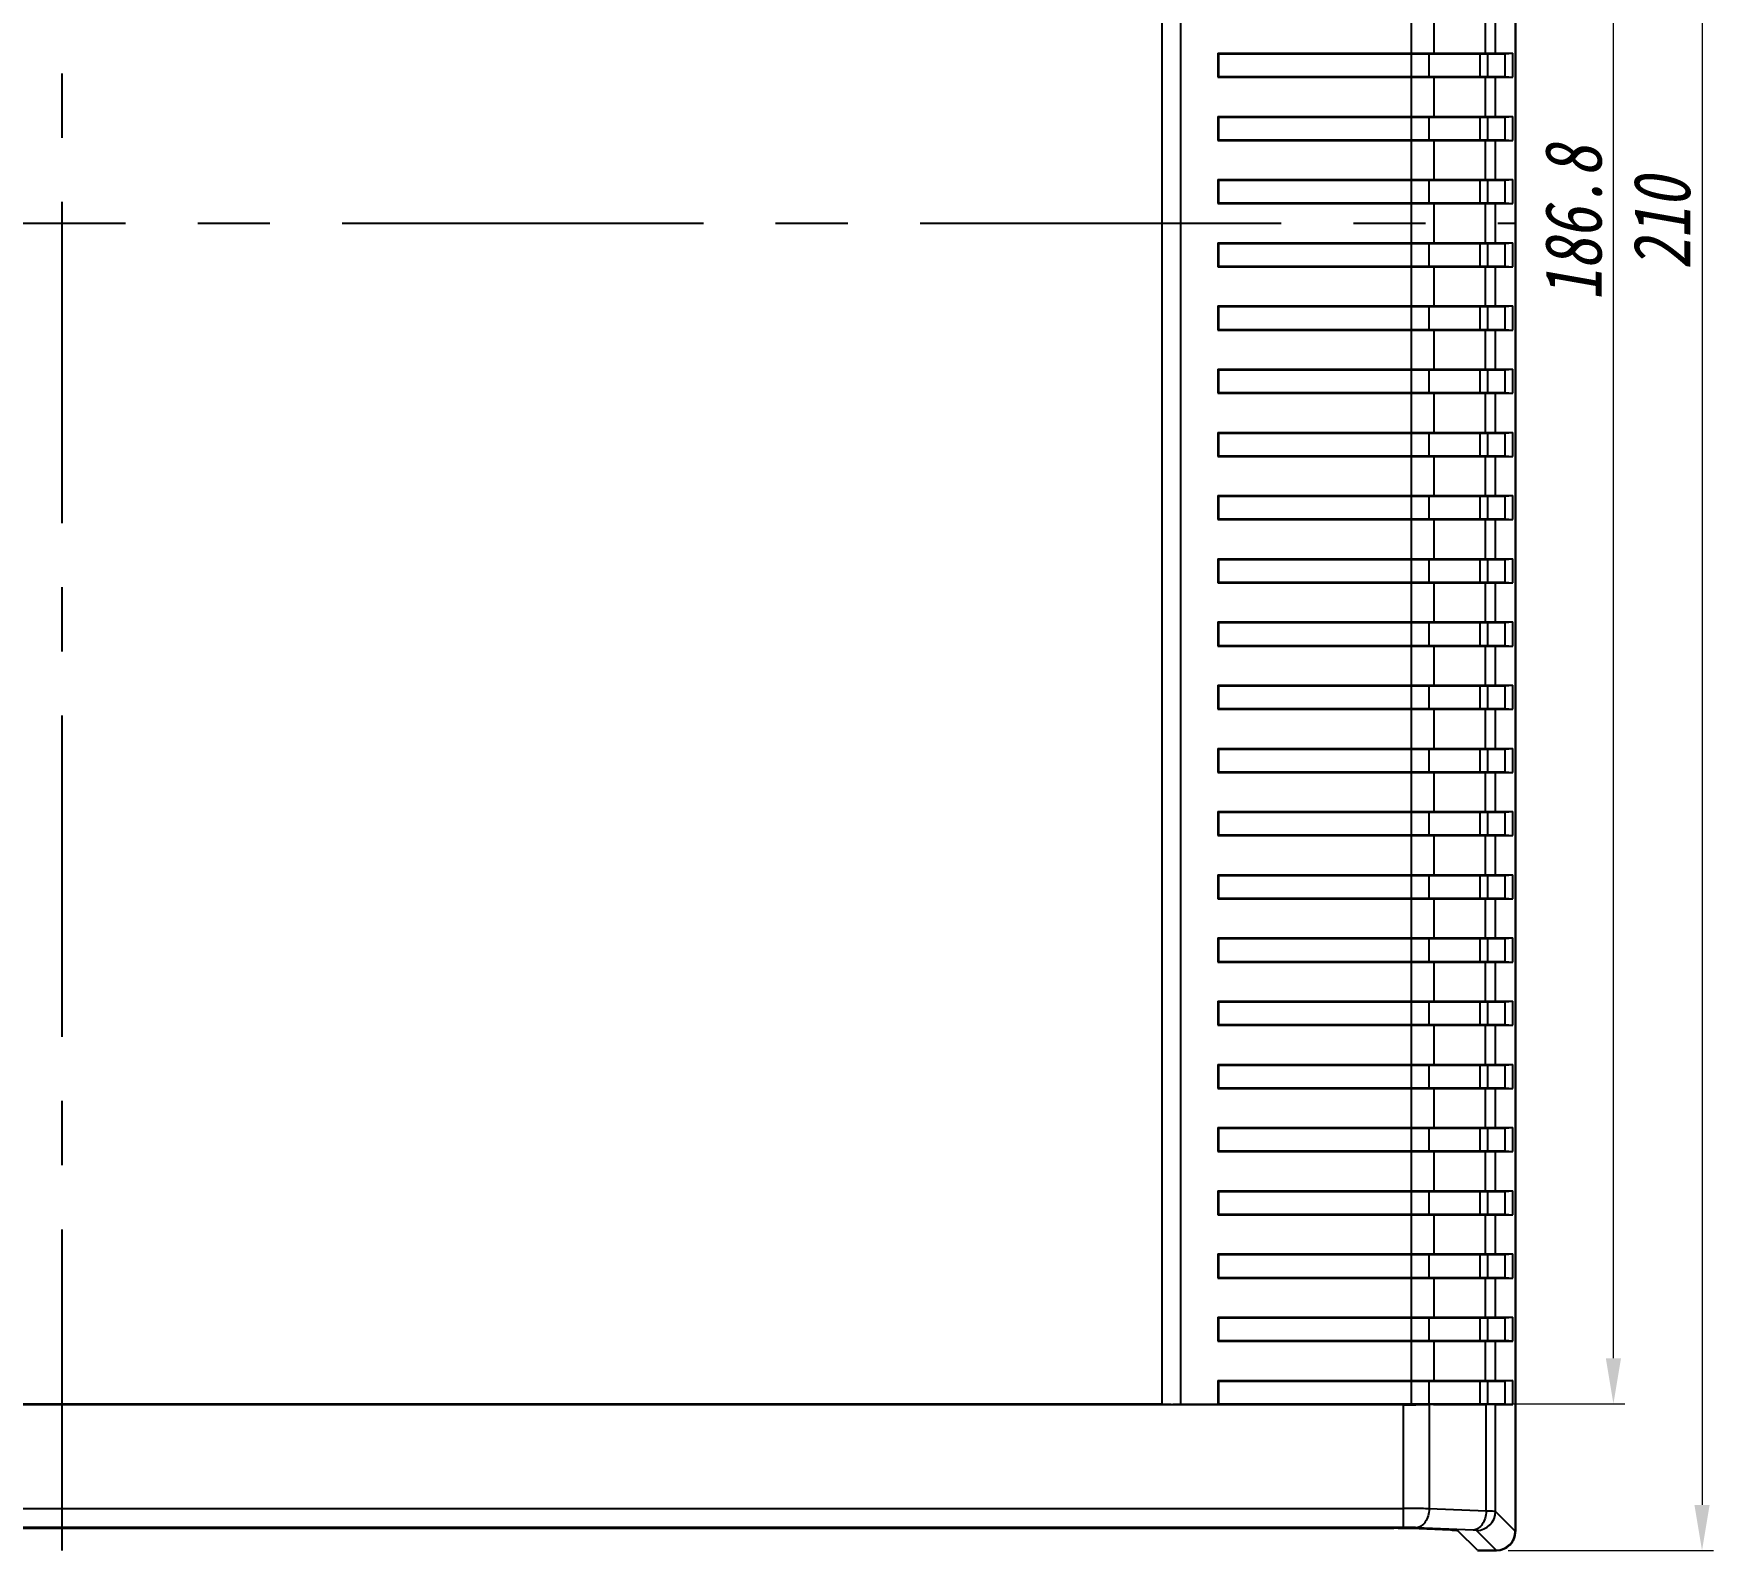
# Model space of a CAD drawing. Header units: millimetres. Extents: x 2015 to 2819, y -1311 to -752.
# Drawn here: x 2159.3 to 2292.2, y -1010 to -890 of the extents above; entities that cross this region are included whole.
import ezdxf

# ---------------------------------------------------------------- set-up
doc = ezdxf.new("R2010")
doc.units = ezdxf.units.MM
doc.linetypes.add('CENTER', pattern=[50.8, 31.75, -6.35, 6.35, -6.35])
doc.layers.add('06___PRT_ALL_SURFS', color=7, linetype='Continuous')
doc.layers.add('dim', color=82, linetype='Continuous', lineweight=9)
doc.styles.add('wuwei', font='SimSun.ttf', dxfattribs={"width": 0.8, "oblique": 10})
doc.dimstyles.new('wuwei', dxfattribs={"dimscale": 1.8, "dimtxt": 2.5, "dimasz": 1.5, "dimexe": 0.3, "dimexo": 0.3, "dimgap": 0.5, "dimtad": 1, "dimdsep": 46, "dimtxsty": 'wuwei', "dimcen": 0, "dimclrd": 42, "dimclre": 82, "dimclrt": 82, "dimazin": 2, "dimtfac": 1, "dimtofl": 0, "dimtmove": 0, "dimatfit": 3, "dimfxl": 1, "dimlwd": 5, "dimlwe": 5, "dimarcsym": 0})

# ---------------------------------------------------------------- blocks, each defined once
blk = doc.blocks.new('*D36')
at = {"layer": 'Defpoints', "color": 0}
for p in [(2275.06, -800), (2275.09, -1010), (2291.34, -1010)]:
    blk.add_point(p, dxfattribs=at)
at = {"layer": 'dim', "color": 82, "lineweight": 5, "true_color": 0x35c922}
for p, q in [((2275.96, -800), (2292.24, -800)), ((2275.99, -1010), (2292.24, -1010))]:
    blk.add_line(p, q, dxfattribs=at)
at = {"layer": 'dim', "color": 42, "lineweight": 5}
blk.add_line((2291.34, -803.6), (2291.34, -1006.4), dxfattribs=at)
at = {"layer": 'dim', "color": 42}
for points in [[(2290.74, -803.6), (2291.94, -803.6), (2291.34, -800)], [(2290.74, -1006.4), (2291.94, -1006.4), (2291.34, -1010)]]:
    blk.add_solid(points, dxfattribs=at)
at = {"layer": 'dim', "color": 82, "true_color": 0x4bd605, "insert": (2288.19, -905), "char_height": 4.5, "attachment_point": 5, "rotation": 90, "style": 'wuwei'}
blk.add_mtext('210', dxfattribs=at)
blk = doc.blocks.new('*D37')
at = {"layer": 'Defpoints', "color": 0}
for p in [(2248.59, -811.6), (2284.33, -811.6), (2248.59, -998.4)]:
    blk.add_point(p, dxfattribs=at)
at = {"layer": 'dim', "color": 82, "lineweight": 5, "true_color": 0x35c922}
for p, q in [((2249.48, -811.6), (2285.23, -811.6)), ((2249.48, -998.4), (2285.23, -998.4))]:
    blk.add_line(p, q, dxfattribs=at)
at = {"layer": 'dim', "color": 42, "lineweight": 5}
blk.add_line((2284.33, -994.8), (2284.33, -815.2), dxfattribs=at)
at = {"layer": 'dim', "color": 42}
for points in [[(2283.73, -815.2), (2284.93, -815.2), (2284.33, -811.6)], [(2283.73, -994.8), (2284.93, -994.8), (2284.33, -998.4)]]:
    blk.add_solid(points, dxfattribs=at)
at = {"layer": 'dim', "color": 82, "true_color": 0x4bd605, "insert": (2281.18, -905), "char_height": 4.5, "attachment_point": 5, "rotation": 90, "style": 'wuwei'}
blk.add_mtext('186.8', dxfattribs=at)

msp = doc.modelspace()

# ---------------------------------------------------------------- linework, layer by layer
at = {"color": 7, "linetype": 'Continuous'}
for p, q in [((2276.563, -801.516), (2276.563, -1008.475)), ((2276.585, -801.494), (2276.585, -1008.497)), ((2276.563, -1008.475), (2275.004, -1006.916)), ((2273.566, -1009.974), (2272.055, -1008.463)), ((2275.065, -1009.974), (2273.505, -1008.414)), ((2273.566, -1009.974), (2275.065, -1009.974)), ((2273.588, -1009.996), (2275.087, -1009.996))]:
    msp.add_line(p, q, dxfattribs=at)
for centre, major_axis, start_param, end_param in [((2275.062, -1008.473), (-1.063, 1.063), -3.9260395, -2.3571458), ((2275.084, -1008.494), (1.063, -1.063), 0.3921125, 0.7844468), ((2275.084, -1008.494), (1.063, -1.063), -0.7844468, -0.3921145), ((2275.084, -1008.494), (-1.063, 1.063), -3.5337072, -2.7494801)]:
    msp.add_ellipse(centre, major_axis=major_axis, ratio=0.9980992, start_param=start_param, end_param=end_param, dxfattribs=at)
at = {"layer": '06___PRT_ALL_SURFS', "color": 1, "linetype": 'CENTER', "ltscale": 0.8}
msp.add_line((2161.585, -1009.996), (2161.585, -799.996), dxfattribs=at)
at = {"layer": '06___PRT_ALL_SURFS', "color": 7, "linetype": 'Continuous'}
for p, q in [((2248.585, -811.596), (2248.585, -998.396)), ((2250.085, -811.543), (2250.085, -998.448)), ((2268.348, -998.477), (2268.348, -811.515)), ((2270.146, -891.543), (2270.146, -888.448)), ((2274.204, -891.543), (2274.204, -888.448)), ((2275.003, -891.543), (2275.003, -888.448)), ((2253.033, -891.543), (2253.033, -893.448)), ((2253.033, -891.543), (2253.085, -891.596)), ((2253.033, -891.543), (2274.204, -891.543)), ((2253.085, -891.596), (2253.085, -893.396)), ((2253.085, -891.596), (2275.767, -891.596)), ((2270.146, -891.543), (2269.731, -891.596)), ((2269.731, -891.596), (2269.731, -893.396)), ((2274.204, -891.543), (2273.789, -891.596)), ((2273.789, -893.396), (2273.789, -891.596)), ((2274.204, -891.543), (2275.004, -891.543)), ((2275.003, -891.543), (2274.405, -891.596)), ((2274.405, -893.396), (2274.405, -891.596)), ((2275.003, -891.543), (2276.367, -891.543)), ((2275.767, -891.596), (2276.367, -891.543)), ((2275.767, -893.396), (2275.767, -891.596)), ((2276.367, -893.448), (2276.367, -891.543)), ((2253.085, -893.396), (2253.033, -893.448)), ((2253.033, -893.448), (2274.204, -893.448)), ((2253.085, -893.396), (2275.767, -893.396)), ((2269.731, -893.396), (2270.146, -893.448)), ((2270.146, -896.543), (2270.146, -893.448)), ((2273.789, -893.396), (2274.204, -893.448)), ((2274.204, -896.543), (2274.204, -893.448)), ((2274.204, -893.448), (2275.004, -893.448)), ((2274.405, -893.396), (2275.003, -893.448)), ((2275.003, -896.543), (2275.003, -893.448)), ((2275.003, -893.448), (2276.367, -893.448)), ((2275.767, -893.396), (2276.367, -893.448)), ((2253.033, -896.543), (2253.033, -898.448)), ((2253.033, -896.543), (2253.085, -896.596)), ((2253.033, -896.543), (2274.204, -896.543)), ((2253.085, -896.596), (2253.085, -898.396)), ((2253.085, -896.596), (2275.767, -896.596)), ((2270.146, -896.543), (2269.731, -896.596)), ((2269.731, -896.596), (2269.731, -898.396)), ((2274.204, -896.543), (2273.789, -896.596)), ((2273.789, -898.396), (2273.789, -896.596)), ((2274.204, -896.543), (2275.004, -896.543)), ((2275.003, -896.543), (2274.405, -896.596)), ((2274.405, -898.396), (2274.405, -896.596)), ((2275.003, -896.543), (2276.367, -896.543)), ((2275.767, -896.596), (2276.367, -896.543)), ((2275.767, -898.396), (2275.767, -896.596)), ((2276.367, -898.448), (2276.367, -896.543)), ((2253.085, -898.396), (2253.033, -898.448)), ((2253.033, -898.448), (2274.204, -898.448)), ((2253.085, -898.396), (2275.767, -898.396)), ((2269.731, -898.396), (2270.146, -898.448)), ((2270.146, -901.543), (2270.146, -898.448)), ((2273.789, -898.396), (2274.204, -898.448)), ((2274.204, -901.543), (2274.204, -898.448)), ((2274.204, -898.448), (2275.004, -898.448)), ((2274.405, -898.396), (2275.003, -898.448)), ((2275.003, -901.543), (2275.003, -898.448)), ((2275.003, -898.448), (2276.367, -898.448)), ((2275.767, -898.396), (2276.367, -898.448)), ((2253.033, -901.543), (2253.033, -903.448)), ((2253.033, -901.543), (2253.085, -901.596)), ((2253.033, -901.543), (2274.204, -901.543)), ((2253.085, -901.596), (2253.085, -903.396)), ((2253.085, -901.596), (2275.767, -901.596)), ((2270.146, -901.543), (2269.731, -901.596)), ((2269.731, -901.596), (2269.731, -903.396)), ((2274.204, -901.543), (2273.789, -901.596)), ((2273.789, -903.396), (2273.789, -901.596)), ((2274.204, -901.543), (2275.004, -901.543)), ((2275.003, -901.543), (2274.405, -901.596)), ((2274.405, -903.396), (2274.405, -901.596)), ((2275.003, -901.543), (2276.367, -901.543)), ((2275.767, -901.596), (2276.367, -901.543)), ((2275.767, -903.396), (2275.767, -901.596)), ((2276.367, -903.448), (2276.367, -901.543)), ((2253.085, -903.396), (2253.033, -903.448)), ((2253.033, -903.448), (2274.204, -903.448)), ((2253.085, -903.396), (2275.767, -903.396)), ((2269.731, -903.396), (2270.146, -903.448)), ((2270.146, -906.543), (2270.146, -903.448)), ((2273.789, -903.396), (2274.204, -903.448)), ((2274.204, -906.543), (2274.204, -903.448)), ((2274.204, -903.448), (2275.004, -903.448)), ((2274.405, -903.396), (2275.003, -903.448)), ((2275.003, -906.543), (2275.003, -903.448)), ((2275.003, -903.448), (2276.367, -903.448)), ((2275.767, -903.396), (2276.367, -903.448)), ((2253.033, -906.543), (2253.033, -908.448)), ((2253.033, -906.543), (2253.085, -906.596)), ((2253.033, -906.543), (2274.204, -906.543)), ((2253.085, -906.596), (2253.085, -908.396)), ((2253.085, -906.596), (2275.767, -906.596)), ((2270.146, -906.543), (2269.731, -906.596)), ((2269.731, -906.596), (2269.731, -908.396)), ((2274.204, -906.543), (2273.789, -906.596)), ((2273.789, -908.396), (2273.789, -906.596)), ((2274.204, -906.543), (2275.004, -906.543)), ((2275.003, -906.543), (2274.405, -906.596)), ((2274.405, -908.396), (2274.405, -906.596)), ((2275.003, -906.543), (2276.367, -906.543)), ((2275.767, -906.596), (2276.367, -906.543)), ((2275.767, -908.396), (2275.767, -906.596)), ((2276.367, -908.448), (2276.367, -906.543)), ((2253.085, -908.396), (2253.033, -908.448)), ((2253.033, -908.448), (2274.204, -908.448)), ((2253.085, -908.396), (2275.767, -908.396)), ((2269.731, -908.396), (2270.146, -908.448)), ((2270.146, -911.543), (2270.146, -908.448)), ((2273.789, -908.396), (2274.204, -908.448)), ((2274.204, -911.543), (2274.204, -908.448)), ((2274.204, -908.448), (2275.004, -908.448)), ((2274.405, -908.396), (2275.003, -908.448)), ((2275.003, -911.543), (2275.003, -908.448)), ((2275.003, -908.448), (2276.367, -908.448)), ((2275.767, -908.396), (2276.367, -908.448)), ((2253.033, -911.543), (2253.033, -913.448)), ((2253.033, -911.543), (2253.085, -911.596)), ((2253.033, -911.543), (2274.204, -911.543)), ((2253.085, -911.596), (2253.085, -913.396)), ((2253.085, -911.596), (2275.767, -911.596)), ((2270.146, -911.543), (2269.731, -911.596)), ((2269.731, -911.596), (2269.731, -913.396)), ((2274.204, -911.543), (2273.789, -911.596)), ((2273.789, -913.396), (2273.789, -911.596)), ((2274.204, -911.543), (2275.004, -911.543)), ((2275.003, -911.543), (2274.405, -911.596)), ((2274.405, -913.396), (2274.405, -911.596)), ((2275.003, -911.543), (2276.367, -911.543)), ((2275.767, -911.596), (2276.367, -911.543)), ((2275.767, -913.396), (2275.767, -911.596)), ((2276.367, -913.448), (2276.367, -911.543)), ((2253.085, -913.396), (2253.033, -913.448)), ((2253.033, -913.448), (2274.204, -913.448)), ((2253.085, -913.396), (2275.767, -913.396)), ((2269.731, -913.396), (2270.146, -913.448)), ((2270.146, -916.543), (2270.146, -913.448)), ((2273.789, -913.396), (2274.204, -913.448)), ((2274.204, -916.543), (2274.204, -913.448)), ((2274.204, -913.448), (2275.004, -913.448)), ((2274.405, -913.396), (2275.003, -913.448)), ((2275.003, -916.543), (2275.003, -913.448)), ((2275.003, -913.448), (2276.367, -913.448)), ((2275.767, -913.396), (2276.367, -913.448)), ((2253.033, -916.543), (2253.033, -918.448)), ((2253.033, -916.543), (2253.085, -916.596)), ((2253.033, -916.543), (2274.204, -916.543)), ((2253.085, -916.596), (2253.085, -918.396)), ((2253.085, -916.596), (2275.767, -916.596)), ((2270.146, -916.543), (2269.731, -916.596)), ((2269.731, -916.596), (2269.731, -918.396)), ((2274.204, -916.543), (2273.789, -916.596)), ((2273.789, -918.396), (2273.789, -916.596)), ((2274.204, -916.543), (2275.004, -916.543)), ((2275.003, -916.543), (2274.405, -916.596)), ((2274.405, -918.396), (2274.405, -916.596)), ((2275.003, -916.543), (2276.367, -916.543)), ((2275.767, -916.596), (2276.367, -916.543)), ((2275.767, -918.396), (2275.767, -916.596)), ((2276.367, -918.448), (2276.367, -916.543)), ((2253.085, -918.396), (2253.033, -918.448)), ((2253.033, -918.448), (2274.204, -918.448)), ((2253.085, -918.396), (2275.767, -918.396)), ((2269.731, -918.396), (2270.146, -918.448)), ((2270.146, -921.543), (2270.146, -918.448)), ((2273.789, -918.396), (2274.204, -918.448)), ((2274.204, -921.543), (2274.204, -918.448)), ((2274.204, -918.448), (2275.004, -918.448)), ((2274.405, -918.396), (2275.003, -918.448)), ((2275.003, -921.543), (2275.003, -918.448)), ((2275.003, -918.448), (2276.367, -918.448)), ((2275.767, -918.396), (2276.367, -918.448)), ((2253.033, -921.543), (2253.033, -923.448)), ((2253.033, -921.543), (2253.085, -921.596)), ((2253.033, -921.543), (2274.204, -921.543)), ((2253.085, -921.596), (2253.085, -923.396)), ((2253.085, -921.596), (2275.767, -921.596)), ((2270.146, -921.543), (2269.731, -921.596)), ((2269.731, -921.596), (2269.731, -923.396)), ((2274.204, -921.543), (2273.789, -921.596)), ((2273.789, -923.396), (2273.789, -921.596)), ((2274.204, -921.543), (2275.004, -921.543)), ((2275.003, -921.543), (2274.405, -921.596)), ((2274.405, -923.396), (2274.405, -921.596)), ((2275.003, -921.543), (2276.367, -921.543)), ((2275.767, -921.596), (2276.367, -921.543)), ((2275.767, -923.396), (2275.767, -921.596)), ((2276.367, -923.448), (2276.367, -921.543)), ((2253.085, -923.396), (2253.033, -923.448)), ((2253.033, -923.448), (2274.204, -923.448)), ((2253.085, -923.396), (2275.767, -923.396)), ((2269.731, -923.396), (2270.146, -923.448)), ((2270.146, -926.543), (2270.146, -923.448)), ((2273.789, -923.396), (2274.204, -923.448)), ((2274.204, -926.543), (2274.204, -923.448)), ((2274.204, -923.448), (2275.004, -923.448)), ((2274.405, -923.396), (2275.003, -923.448)), ((2275.003, -926.543), (2275.003, -923.448)), ((2275.003, -923.448), (2276.367, -923.448)), ((2275.767, -923.396), (2276.367, -923.448)), ((2253.033, -926.543), (2253.033, -928.448)), ((2253.033, -926.543), (2253.085, -926.596)), ((2253.033, -926.543), (2274.204, -926.543)), ((2253.085, -926.596), (2253.085, -928.396)), ((2253.085, -926.596), (2275.767, -926.596)), ((2270.146, -926.543), (2269.731, -926.596)), ((2269.731, -926.596), (2269.731, -928.396)), ((2274.204, -926.543), (2273.789, -926.596)), ((2273.789, -928.396), (2273.789, -926.596)), ((2274.204, -926.543), (2275.004, -926.543)), ((2275.003, -926.543), (2274.405, -926.596)), ((2274.405, -928.396), (2274.405, -926.596)), ((2275.003, -926.543), (2276.367, -926.543)), ((2275.767, -926.596), (2276.367, -926.543)), ((2275.767, -928.396), (2275.767, -926.596)), ((2276.367, -928.448), (2276.367, -926.543)), ((2253.085, -928.396), (2253.033, -928.448)), ((2253.033, -928.448), (2274.204, -928.448)), ((2253.085, -928.396), (2275.767, -928.396)), ((2269.731, -928.396), (2270.146, -928.448)), ((2270.146, -931.543), (2270.146, -928.448)), ((2273.789, -928.396), (2274.204, -928.448)), ((2274.204, -931.543), (2274.204, -928.448)), ((2274.204, -928.448), (2275.004, -928.448)), ((2274.405, -928.396), (2275.003, -928.448)), ((2275.003, -931.543), (2275.003, -928.448)), ((2275.003, -928.448), (2276.367, -928.448)), ((2275.767, -928.396), (2276.367, -928.448)), ((2253.033, -931.543), (2253.033, -933.448)), ((2253.033, -931.543), (2253.085, -931.596)), ((2253.033, -931.543), (2274.204, -931.543)), ((2253.085, -931.596), (2253.085, -933.396)), ((2253.085, -931.596), (2275.767, -931.596)), ((2270.146, -931.543), (2269.731, -931.596)), ((2269.731, -931.596), (2269.731, -933.396)), ((2274.204, -931.543), (2273.789, -931.596)), ((2273.789, -933.396), (2273.789, -931.596)), ((2274.204, -931.543), (2275.004, -931.543)), ((2275.003, -931.543), (2274.405, -931.596)), ((2274.405, -933.396), (2274.405, -931.596)), ((2275.003, -931.543), (2276.367, -931.543)), ((2275.767, -931.596), (2276.367, -931.543)), ((2275.767, -933.396), (2275.767, -931.596)), ((2276.367, -933.448), (2276.367, -931.543)), ((2253.085, -933.396), (2253.033, -933.448)), ((2253.033, -933.448), (2274.204, -933.448)), ((2253.085, -933.396), (2275.767, -933.396)), ((2269.731, -933.396), (2270.146, -933.448)), ((2270.146, -936.543), (2270.146, -933.448)), ((2273.789, -933.396), (2274.204, -933.448)), ((2274.204, -936.543), (2274.204, -933.448)), ((2274.204, -933.448), (2275.004, -933.448)), ((2274.405, -933.396), (2275.003, -933.448)), ((2275.003, -936.543), (2275.003, -933.448)), ((2275.003, -933.448), (2276.367, -933.448)), ((2275.767, -933.396), (2276.367, -933.448)), ((2253.033, -936.543), (2253.033, -938.448)), ((2253.033, -936.543), (2253.085, -936.596)), ((2253.033, -936.543), (2274.204, -936.543)), ((2253.085, -936.596), (2253.085, -938.396)), ((2253.085, -936.596), (2275.767, -936.596)), ((2270.146, -936.543), (2269.731, -936.596)), ((2269.731, -936.596), (2269.731, -938.396)), ((2274.204, -936.543), (2273.789, -936.596)), ((2273.789, -938.396), (2273.789, -936.596)), ((2274.204, -936.543), (2275.004, -936.543)), ((2275.003, -936.543), (2274.405, -936.596)), ((2274.405, -938.396), (2274.405, -936.596)), ((2275.003, -936.543), (2276.367, -936.543)), ((2275.767, -936.596), (2276.367, -936.543)), ((2275.767, -938.396), (2275.767, -936.596)), ((2276.367, -938.448), (2276.367, -936.543)), ((2253.085, -938.396), (2253.033, -938.448)), ((2253.033, -938.448), (2274.204, -938.448)), ((2253.085, -938.396), (2275.767, -938.396)), ((2269.731, -938.396), (2270.146, -938.448)), ((2270.146, -941.543), (2270.146, -938.448)), ((2273.789, -938.396), (2274.204, -938.448)), ((2274.204, -941.543), (2274.204, -938.448)), ((2274.204, -938.448), (2275.004, -938.448)), ((2274.405, -938.396), (2275.003, -938.448)), ((2275.003, -941.543), (2275.003, -938.448)), ((2275.003, -938.448), (2276.367, -938.448)), ((2275.767, -938.396), (2276.367, -938.448)), ((2253.033, -941.543), (2253.033, -943.448)), ((2253.033, -941.543), (2253.085, -941.596)), ((2253.033, -941.543), (2274.204, -941.543)), ((2253.085, -941.596), (2253.085, -943.396)), ((2253.085, -941.596), (2275.767, -941.596)), ((2270.146, -941.543), (2269.731, -941.596)), ((2269.731, -941.596), (2269.731, -943.396)), ((2274.204, -941.543), (2273.789, -941.596)), ((2273.789, -943.396), (2273.789, -941.596)), ((2274.204, -941.543), (2275.004, -941.543)), ((2275.003, -941.543), (2274.405, -941.596)), ((2274.405, -943.396), (2274.405, -941.596)), ((2275.003, -941.543), (2276.367, -941.543)), ((2275.767, -941.596), (2276.367, -941.543)), ((2275.767, -943.396), (2275.767, -941.596)), ((2276.367, -943.448), (2276.367, -941.543)), ((2253.085, -943.396), (2253.033, -943.448)), ((2253.033, -943.448), (2274.204, -943.448)), ((2253.085, -943.396), (2275.767, -943.396)), ((2269.731, -943.396), (2270.146, -943.448)), ((2270.146, -946.543), (2270.146, -943.448)), ((2273.789, -943.396), (2274.204, -943.448)), ((2274.204, -946.543), (2274.204, -943.448)), ((2274.204, -943.448), (2275.004, -943.448)), ((2274.405, -943.396), (2275.003, -943.448)), ((2275.003, -946.543), (2275.003, -943.448)), ((2275.003, -943.448), (2276.367, -943.448)), ((2275.767, -943.396), (2276.367, -943.448)), ((2253.033, -946.543), (2253.033, -948.448)), ((2253.033, -946.543), (2253.085, -946.596)), ((2253.033, -946.543), (2274.204, -946.543)), ((2253.085, -946.596), (2253.085, -948.396)), ((2253.085, -946.596), (2275.767, -946.596)), ((2270.146, -946.543), (2269.731, -946.596)), ((2269.731, -946.596), (2269.731, -948.396)), ((2274.204, -946.543), (2273.789, -946.596)), ((2273.789, -948.396), (2273.789, -946.596)), ((2274.204, -946.543), (2275.004, -946.543)), ((2275.003, -946.543), (2274.405, -946.596)), ((2274.405, -948.396), (2274.405, -946.596)), ((2275.003, -946.543), (2276.367, -946.543)), ((2275.767, -946.596), (2276.367, -946.543)), ((2275.767, -948.396), (2275.767, -946.596)), ((2276.367, -948.448), (2276.367, -946.543)), ((2253.085, -948.396), (2253.033, -948.448)), ((2253.033, -948.448), (2274.204, -948.448)), ((2253.085, -948.396), (2275.767, -948.396)), ((2269.731, -948.396), (2270.146, -948.448)), ((2270.146, -951.543), (2270.146, -948.448)), ((2273.789, -948.396), (2274.204, -948.448)), ((2274.204, -951.543), (2274.204, -948.448)), ((2274.204, -948.448), (2275.004, -948.448)), ((2274.405, -948.396), (2275.003, -948.448)), ((2275.003, -951.543), (2275.003, -948.448)), ((2275.003, -948.448), (2276.367, -948.448)), ((2275.767, -948.396), (2276.367, -948.448)), ((2253.033, -951.543), (2253.033, -953.448)), ((2253.033, -951.543), (2253.085, -951.596)), ((2253.033, -951.543), (2274.204, -951.543)), ((2253.085, -951.596), (2253.085, -953.396)), ((2253.085, -951.596), (2275.767, -951.596)), ((2270.146, -951.543), (2269.731, -951.596)), ((2269.731, -951.596), (2269.731, -953.396)), ((2274.204, -951.543), (2273.789, -951.596)), ((2273.789, -953.396), (2273.789, -951.596)), ((2274.204, -951.543), (2275.004, -951.543)), ((2275.003, -951.543), (2274.405, -951.596)), ((2274.405, -953.396), (2274.405, -951.596)), ((2275.003, -951.543), (2276.367, -951.543)), ((2275.767, -951.596), (2276.367, -951.543)), ((2275.767, -953.396), (2275.767, -951.596)), ((2276.367, -953.448), (2276.367, -951.543)), ((2253.085, -953.396), (2253.033, -953.448)), ((2253.033, -953.448), (2274.204, -953.448)), ((2253.085, -953.396), (2275.767, -953.396)), ((2269.731, -953.396), (2270.146, -953.448)), ((2270.146, -956.543), (2270.146, -953.448)), ((2273.789, -953.396), (2274.204, -953.448)), ((2274.204, -956.543), (2274.204, -953.448)), ((2274.204, -953.448), (2275.004, -953.448)), ((2274.405, -953.396), (2275.003, -953.448)), ((2275.003, -956.543), (2275.003, -953.448)), ((2275.003, -953.448), (2276.367, -953.448)), ((2275.767, -953.396), (2276.367, -953.448)), ((2253.033, -956.543), (2253.033, -958.448)), ((2253.033, -956.543), (2253.085, -956.596)), ((2253.033, -956.543), (2274.204, -956.543)), ((2253.085, -956.596), (2253.085, -958.396)), ((2253.085, -956.596), (2275.767, -956.596)), ((2270.146, -956.543), (2269.731, -956.596)), ((2269.731, -956.596), (2269.731, -958.396)), ((2274.204, -956.543), (2273.789, -956.596)), ((2273.789, -958.396), (2273.789, -956.596)), ((2274.204, -956.543), (2275.004, -956.543)), ((2275.003, -956.543), (2274.405, -956.596)), ((2274.405, -958.396), (2274.405, -956.596)), ((2275.003, -956.543), (2276.367, -956.543)), ((2275.767, -956.596), (2276.367, -956.543)), ((2275.767, -958.396), (2275.767, -956.596)), ((2276.367, -958.448), (2276.367, -956.543)), ((2253.085, -958.396), (2253.033, -958.448)), ((2253.033, -958.448), (2274.204, -958.448)), ((2253.085, -958.396), (2275.767, -958.396)), ((2269.731, -958.396), (2270.146, -958.448)), ((2270.146, -961.543), (2270.146, -958.448)), ((2273.789, -958.396), (2274.204, -958.448)), ((2274.204, -961.543), (2274.204, -958.448)), ((2274.204, -958.448), (2275.004, -958.448)), ((2274.405, -958.396), (2275.003, -958.448)), ((2275.003, -961.543), (2275.003, -958.448)), ((2275.003, -958.448), (2276.367, -958.448)), ((2275.767, -958.396), (2276.367, -958.448)), ((2253.033, -961.543), (2253.033, -963.448)), ((2253.033, -961.543), (2253.085, -961.596)), ((2253.033, -961.543), (2274.204, -961.543)), ((2253.085, -961.596), (2253.085, -963.396)), ((2253.085, -961.596), (2275.767, -961.596)), ((2270.146, -961.543), (2269.731, -961.596)), ((2269.731, -961.596), (2269.731, -963.396)), ((2274.204, -961.543), (2273.789, -961.596)), ((2273.789, -963.396), (2273.789, -961.596)), ((2274.204, -961.543), (2275.004, -961.543)), ((2275.003, -961.543), (2274.405, -961.596)), ((2274.405, -963.396), (2274.405, -961.596)), ((2275.003, -961.543), (2276.367, -961.543)), ((2275.767, -961.596), (2276.367, -961.543)), ((2275.767, -963.396), (2275.767, -961.596)), ((2276.367, -963.448), (2276.367, -961.543)), ((2253.085, -963.396), (2253.033, -963.448)), ((2253.033, -963.448), (2274.204, -963.448)), ((2253.085, -963.396), (2275.767, -963.396)), ((2269.731, -963.396), (2270.146, -963.448)), ((2270.146, -966.543), (2270.146, -963.448)), ((2273.789, -963.396), (2274.204, -963.448)), ((2274.204, -966.543), (2274.204, -963.448)), ((2274.204, -963.448), (2275.004, -963.448)), ((2274.405, -963.396), (2275.003, -963.448)), ((2275.003, -966.543), (2275.003, -963.448)), ((2275.003, -963.448), (2276.367, -963.448)), ((2275.767, -963.396), (2276.367, -963.448)), ((2253.033, -966.543), (2253.033, -968.448)), ((2253.033, -966.543), (2253.085, -966.596)), ((2253.033, -966.543), (2274.204, -966.543)), ((2253.085, -966.596), (2253.085, -968.396)), ((2253.085, -966.596), (2275.767, -966.596)), ((2270.146, -966.543), (2269.731, -966.596)), ((2269.731, -966.596), (2269.731, -968.396)), ((2274.204, -966.543), (2273.789, -966.596)), ((2273.789, -968.396), (2273.789, -966.596)), ((2274.204, -966.543), (2275.004, -966.543)), ((2275.003, -966.543), (2274.405, -966.596)), ((2274.405, -968.396), (2274.405, -966.596)), ((2275.003, -966.543), (2276.367, -966.543)), ((2275.767, -966.596), (2276.367, -966.543)), ((2275.767, -968.396), (2275.767, -966.596)), ((2276.367, -968.448), (2276.367, -966.543)), ((2253.085, -968.396), (2253.033, -968.448)), ((2253.033, -968.448), (2274.204, -968.448)), ((2253.085, -968.396), (2275.767, -968.396)), ((2269.731, -968.396), (2270.146, -968.448)), ((2270.146, -971.543), (2270.146, -968.448)), ((2273.789, -968.396), (2274.204, -968.448)), ((2274.204, -971.543), (2274.204, -968.448)), ((2274.204, -968.448), (2275.004, -968.448)), ((2274.405, -968.396), (2275.003, -968.448)), ((2275.003, -971.543), (2275.003, -968.448)), ((2275.003, -968.448), (2276.367, -968.448)), ((2275.767, -968.396), (2276.367, -968.448)), ((2253.033, -971.543), (2253.033, -973.448)), ((2253.033, -971.543), (2253.085, -971.596)), ((2253.033, -971.543), (2274.204, -971.543)), ((2253.085, -971.596), (2253.085, -973.396)), ((2253.085, -971.596), (2275.767, -971.596)), ((2270.146, -971.543), (2269.731, -971.596)), ((2269.731, -971.596), (2269.731, -973.396)), ((2274.204, -971.543), (2273.789, -971.596)), ((2273.789, -973.396), (2273.789, -971.596)), ((2274.204, -971.543), (2275.004, -971.543)), ((2275.003, -971.543), (2274.405, -971.596)), ((2274.405, -973.396), (2274.405, -971.596)), ((2275.003, -971.543), (2276.367, -971.543)), ((2275.767, -971.596), (2276.367, -971.543)), ((2275.767, -973.396), (2275.767, -971.596)), ((2276.367, -973.448), (2276.367, -971.543)), ((2253.085, -973.396), (2253.033, -973.448)), ((2253.033, -973.448), (2274.204, -973.448)), ((2253.085, -973.396), (2275.767, -973.396)), ((2269.731, -973.396), (2270.146, -973.448)), ((2270.146, -976.543), (2270.146, -973.448)), ((2273.789, -973.396), (2274.204, -973.448)), ((2274.204, -976.543), (2274.204, -973.448)), ((2274.204, -973.448), (2275.004, -973.448)), ((2274.405, -973.396), (2275.003, -973.448)), ((2275.003, -976.543), (2275.003, -973.448)), ((2275.003, -973.448), (2276.367, -973.448)), ((2275.767, -973.396), (2276.367, -973.448)), ((2253.033, -976.543), (2253.033, -978.448)), ((2253.033, -976.543), (2253.085, -976.596)), ((2253.033, -976.543), (2274.204, -976.543)), ((2253.085, -976.596), (2253.085, -978.396)), ((2253.085, -976.596), (2275.767, -976.596)), ((2270.146, -976.543), (2269.731, -976.596)), ((2269.731, -976.596), (2269.731, -978.396)), ((2274.204, -976.543), (2273.789, -976.596)), ((2273.789, -978.396), (2273.789, -976.596)), ((2274.204, -976.543), (2275.004, -976.543)), ((2275.003, -976.543), (2274.405, -976.596)), ((2274.405, -978.396), (2274.405, -976.596)), ((2275.003, -976.543), (2276.367, -976.543)), ((2275.767, -976.596), (2276.367, -976.543)), ((2275.767, -978.396), (2275.767, -976.596)), ((2276.367, -978.448), (2276.367, -976.543)), ((2253.085, -978.396), (2253.033, -978.448)), ((2253.033, -978.448), (2274.204, -978.448)), ((2253.085, -978.396), (2275.767, -978.396)), ((2269.731, -978.396), (2270.146, -978.448)), ((2270.146, -981.543), (2270.146, -978.448)), ((2273.789, -978.396), (2274.204, -978.448)), ((2274.204, -981.543), (2274.204, -978.448)), ((2274.204, -978.448), (2275.004, -978.448)), ((2274.405, -978.396), (2275.003, -978.448)), ((2275.003, -981.543), (2275.003, -978.448)), ((2275.003, -978.448), (2276.367, -978.448)), ((2275.767, -978.396), (2276.367, -978.448)), ((2253.033, -981.543), (2253.033, -983.448)), ((2253.033, -981.543), (2253.085, -981.596)), ((2253.033, -981.543), (2274.204, -981.543)), ((2253.085, -981.596), (2253.085, -983.396)), ((2253.085, -981.596), (2275.767, -981.596)), ((2270.146, -981.543), (2269.731, -981.596)), ((2269.731, -981.596), (2269.731, -983.396)), ((2274.204, -981.543), (2273.789, -981.596)), ((2273.789, -983.396), (2273.789, -981.596)), ((2274.204, -981.543), (2275.004, -981.543)), ((2275.003, -981.543), (2274.405, -981.596)), ((2274.405, -983.396), (2274.405, -981.596)), ((2275.003, -981.543), (2276.367, -981.543)), ((2275.767, -981.596), (2276.367, -981.543)), ((2275.767, -983.396), (2275.767, -981.596)), ((2276.367, -983.448), (2276.367, -981.543)), ((2253.085, -983.396), (2253.033, -983.448)), ((2253.033, -983.448), (2274.204, -983.448)), ((2253.085, -983.396), (2275.767, -983.396)), ((2269.731, -983.396), (2270.146, -983.448)), ((2270.146, -986.543), (2270.146, -983.448)), ((2273.789, -983.396), (2274.204, -983.448)), ((2274.204, -986.543), (2274.204, -983.448)), ((2274.204, -983.448), (2275.004, -983.448)), ((2274.405, -983.396), (2275.003, -983.448)), ((2275.003, -986.543), (2275.003, -983.448)), ((2275.003, -983.448), (2276.367, -983.448)), ((2275.767, -983.396), (2276.367, -983.448)), ((2253.033, -986.543), (2253.033, -988.448)), ((2253.033, -986.543), (2253.085, -986.596)), ((2253.033, -986.543), (2274.204, -986.543)), ((2253.085, -986.596), (2253.085, -988.396)), ((2253.085, -986.596), (2275.767, -986.596)), ((2270.146, -986.543), (2269.731, -986.596)), ((2269.731, -986.596), (2269.731, -988.396)), ((2274.204, -986.543), (2273.789, -986.596)), ((2273.789, -988.396), (2273.789, -986.596)), ((2274.204, -986.543), (2275.004, -986.543)), ((2275.003, -986.543), (2274.405, -986.596)), ((2274.405, -988.396), (2274.405, -986.596)), ((2275.003, -986.543), (2276.367, -986.543)), ((2275.767, -986.596), (2276.367, -986.543)), ((2275.767, -988.396), (2275.767, -986.596)), ((2276.367, -988.448), (2276.367, -986.543)), ((2253.085, -988.396), (2253.033, -988.448)), ((2253.033, -988.448), (2274.204, -988.448)), ((2253.085, -988.396), (2275.767, -988.396)), ((2269.731, -988.396), (2270.146, -988.448)), ((2270.146, -991.543), (2270.146, -988.448)), ((2273.789, -988.396), (2274.204, -988.448)), ((2274.204, -991.543), (2274.204, -988.448)), ((2274.204, -988.448), (2275.004, -988.448)), ((2274.405, -988.396), (2275.003, -988.448)), ((2275.003, -991.543), (2275.003, -988.448)), ((2275.003, -988.448), (2276.367, -988.448)), ((2275.767, -988.396), (2276.367, -988.448)), ((2253.033, -991.543), (2253.033, -993.448)), ((2253.033, -991.543), (2253.085, -991.596)), ((2253.033, -991.543), (2274.204, -991.543)), ((2270.146, -991.543), (2269.731, -991.596)), ((2274.204, -991.543), (2273.789, -991.596)), ((2274.204, -991.543), (2275.004, -991.543)), ((2275.003, -991.543), (2274.405, -991.596)), ((2275.003, -991.543), (2276.367, -991.543)), ((2275.767, -991.596), (2276.367, -991.543)), ((2276.367, -993.448), (2276.367, -991.543)), ((2253.085, -991.596), (2253.085, -993.396)), ((2253.085, -991.596), (2275.767, -991.596)), ((2269.731, -991.596), (2269.731, -993.396)), ((2273.789, -993.396), (2273.789, -991.596)), ((2274.405, -993.396), (2274.405, -991.596)), ((2275.767, -993.396), (2275.767, -991.596)), ((2253.085, -993.396), (2253.033, -993.448)), ((2253.033, -993.448), (2274.204, -993.448)), ((2253.085, -993.396), (2275.767, -993.396)), ((2269.731, -993.396), (2270.146, -993.448)), ((2270.146, -996.543), (2270.146, -993.448)), ((2273.789, -993.396), (2274.204, -993.448)), ((2274.204, -996.543), (2274.204, -993.448)), ((2274.204, -993.448), (2275.004, -993.448)), ((2274.405, -993.396), (2275.003, -993.448)), ((2275.003, -996.543), (2275.003, -993.448)), ((2275.003, -993.448), (2276.367, -993.448)), ((2276.367, -993.448), (2275.767, -993.396)), ((2253.033, -996.543), (2253.033, -998.448)), ((2253.033, -996.543), (2253.085, -996.596)), ((2253.033, -996.543), (2274.204, -996.543)), ((2253.085, -996.596), (2253.085, -998.396)), ((2253.085, -996.596), (2275.767, -996.596)), ((2270.146, -996.543), (2269.731, -996.596)), ((2269.731, -996.596), (2269.731, -998.396)), ((2274.204, -996.543), (2273.789, -996.596)), ((2273.789, -998.396), (2273.789, -996.596)), ((2274.204, -996.543), (2275.004, -996.543)), ((2275.003, -996.543), (2274.405, -996.596)), ((2274.405, -998.396), (2274.405, -996.596)), ((2275.003, -996.543), (2276.367, -996.543)), ((2276.367, -996.543), (2275.767, -996.596)), ((2275.767, -998.396), (2275.767, -996.596)), ((2276.367, -998.448), (2276.367, -996.543)), ((2267.683, -998.483), (2055.487, -998.483)), ((2074.585, -998.396), (2248.585, -998.396)), ((2248.585, -998.396), (2250.085, -998.448)), ((2250.085, -998.448), (2253.033, -998.448)), ((2253.085, -998.396), (2253.033, -998.448)), ((2253.085, -998.396), (2275.767, -998.396)), ((2267.683, -998.483), (2267.683, -1008.181)), ((2269.731, -998.396), (2270.105, -998.443)), ((2269.758, -998.447), (2269.758, -1006.701)), ((2270.105, -998.443), (2274.163, -998.443)), ((2273.789, -998.396), (2274.163, -998.443)), ((2275.004, -998.448), (2274.266, -998.443)), ((2274.266, -1006.889), (2274.266, -998.443)), ((2274.405, -998.396), (2275.003, -998.448)), ((2275.004, -1006.916), (2275.004, -998.448)), ((2275.004, -998.448), (2276.367, -998.448)), ((2275.767, -998.396), (2276.367, -998.448)), ((2055.487, -1006.682), (2267.683, -1006.682)), ((2274.266, -1006.889), (2269.758, -1006.701)), ((2267.683, -1008.181), (2055.487, -1008.181)), ((2056.223, -1008.249), (2266.948, -1008.249)), ((2271.438, -1008.403), (2268.332, -1008.274)), ((2273.228, -1008.388), (2268.721, -1008.199))]:
    msp.add_line(p, q, dxfattribs=at)
at = {"layer": '06___PRT_ALL_SURFS', "color": 1, "linetype": 'CENTER', "ltscale": 0.9}
msp.add_line((2046.585, -904.996), (2276.585, -904.996), dxfattribs=at)
at = {"layer": '06___PRT_ALL_SURFS', "color": 7, "linetype": 'Continuous'}
for centre, radius, start, end in [((2257.911, -470.843), 527.737, 271.13325, 271.2863), ((2270.106, -1013.832), 15.389, 90.00436, 91.29672), ((2274.163, -1013.614), 15.171, 89.61218, 89.99988), ((2273.502, -1006.912), 1.502, 270.13084, 359.86916)]:
    msp.add_arc(centre, radius, start, end, dxfattribs=at)
msp.add_ellipse((2267.683, -998.221), major_axis=(3, 0), ratio=0.0874887, start_param=-1.5707963, end_param=-1.3472212, dxfattribs=at)
for points, start_tangent, end_tangent in [([(2269.758, -1006.701), (2269.145, -1006.691), (2268.439, -1006.685), (2267.683, -1006.682)], (-0.9997804, 0.0209548), (-1, -0.0000091)), ([(2269.758, -1006.701), (2269.67, -1007.263), (2269.443, -1007.744), (2269.11, -1008.072), (2268.721, -1008.199)], (-0.0218043, -0.9997623), (-0.9989655, -0.0454749)), ([(2274.266, -1006.889), (2274.177, -1007.452), (2273.95, -1007.932), (2273.618, -1008.26), (2273.228, -1008.388)], (-0.0218045, -0.9997623), (-0.9989655, -0.0454749)), ([(2275.004, -1006.916), (2274.9, -1006.906), (2274.649, -1006.897), (2274.266, -1006.889)], (-0.9354862, 0.3533633), (-0.9998763, 0.0157312)), ([(2268.332, -1008.274), (2267.924, -1008.26), (2267.452, -1008.252), (2266.948, -1008.249)], (-0.9991277, 0.0417598), (-1, 0.0000001)), ([(2268.721, -1008.199), (2268.415, -1008.189), (2268.061, -1008.183), (2267.683, -1008.181)], (-0.9991272, 0.0417708), (-1, -0.0000091)), ([(2272.055, -1008.463), (2271.968, -1008.441), (2271.758, -1008.421), (2271.438, -1008.403)], (-0.7071293, 0.7070843), (-0.9991277, 0.0417596)), ([(2273.505, -1008.414), (2273.466, -1008.404), (2273.372, -1008.395), (2273.228, -1008.388)], (-0.7038265, 0.7103719), (-0.9991288, 0.0417325))]:
    msp.add_spline(points, degree=3, dxfattribs=dict(at, start_tangent=start_tangent, end_tangent=end_tangent))

# ---------------------------------------------------------------- dimensions: what is measured, and where the dimension line sits
at = {"layer": 'dim'}
dim = msp.add_linear_dim(base=(2291.342, -1009.996), p1=(2275.065, -799.996), p2=(2275.087, -1009.996), angle=90, dimstyle='wuwei', override={"dimasz": 2, "dimexe": 0.49975, "dimexo": 0.49975, "dimgap": 0.49975}, dxfattribs=at)
dim.commit()
dim.dimension.update_dxf_attribs({"geometry": '*D36', "text_midpoint": (2291.342, -904.996), "dimtype": 160})
dim = msp.add_linear_dim(base=(2284.326, -811.596), p1=(2248.585, -998.396), p2=(2248.585, -811.596), angle=90, dimstyle='wuwei', override={"dimasz": 2, "dimexe": 0.49975, "dimexo": 0.49975, "dimgap": 0.49975}, dxfattribs=at)
dim.commit()
dim.dimension.update_dxf_attribs({"geometry": '*D37', "text_midpoint": (2281.177, -904.996)})

doc.saveas('drawing.dxf')
